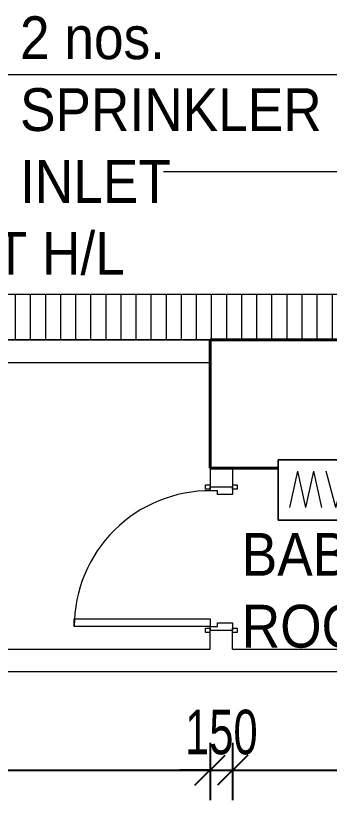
# Model space of a CAD drawing. Header units: millimetres. Extents: x 10569 to 232243, y -25347 to 80743.
# Drawn here: x 86601 to 88680, y 49106 to 54306 of the extents above; entities that cross this region are included whole.
import ezdxf

# ---------------------------------------------------------------- set-up
doc = ezdxf.new("R2010")
doc.units = ezdxf.units.MM
doc.linetypes.add('Overhead', pattern=[3.96875, 2.38125, -1.5875])
for name, color, linetype, lineweight in [('A-ANNO-DIMS', 211, 'Continuous', 5), ('A-DETL-GENF', 92, 'Continuous', 20), ('A-DETL-THIN', 151, 'Continuous', 9), ('A-DOOR', 31, 'Continuous', 20), ('A-DOOR-FRAM', 31, 'Continuous', 30), ('A-FLOR', 192, 'Continuous', 9), ('A-FLOR-OVHD', 1, 'Overhead', 9), ('A-WALL', 113, 'Continuous', 20), ('G-ANNO-TEXT', 231, 'Continuous', 5), ('S-COLS', 52, 'Continuous', 20)]:
    doc.layers.add(name, color=color, linetype=linetype, lineweight=lineweight)
doc.styles.add('Arial_2', font='arial.ttf', dxfattribs={"width": 0.7, "height": 295.05988})
doc.styles.add('Swis721 BT_6', font='swiss.ttf', dxfattribs={"width": 0.89, "height": 283.821263})
doc.dimstyles.new('Linear_-_1_5mm_Arial', dxfattribs={"dimscale": 304.8, "dimtxt": 300, "dimasz": 0.656168, "dimexe": 0.656168, "dimexo": 0.0625, "dimgap": 0.328084, "dimtad": 1, "dimdec": 0, "dimzin": 0, "dimdsep": 46, "dimtxsty": 'Arial_2', "dimblk1": 'OBLIQUE', "dimblk2": 'OBLIQUE', "dimsah": 1, "dimcen": 0.09, "dimadec": 0, "dimazin": 0, "dimtfac": 1, "dimtdec": 4, "dimtix": 1, "dimtmove": 0, "dimatfit": 3, "dimfxl": 0.656168, "dimfxlon": 1, "dimtvp": 1, "dimtolj": 1, "dimtzin": 0, "dimarcsym": 2})

# ---------------------------------------------------------------- blocks, each defined once
blk = doc.blocks.new('DLN-Single Door__X01_ - _M39a_ 900 x 3000 _WH_-16935542-TENDER DRAFT G_F')
at = {"layer": 'A-DOOR', "lineweight": 15}
for p, q in [((-450, 975), (-400, 975)), ((-450, 75), (-450, 975)), ((-400, 975), (-400, 75)), ((-490, 105), (-460, 105)), ((-490, 75), (-490, 105)), ((-460, 105), (-460, 75)), ((460, 75), (460, 105)), ((460, 105), (490, 105)), ((490, 105), (490, 75)), ((-460, 75), (-475, 75)), ((-400, 75), (-450, 75)), ((475, 75), (460, 75)), ((-490, -105), (-490, -75)), ((-475, -75), (-460, -75)), ((-460, -75), (-460, -105)), ((460, -105), (460, -75)), ((460, -75), (475, -75)), ((490, -75), (490, -105)), ((-460, -105), (-490, -105)), ((490, -105), (460, -105))]:
    blk.add_line(p, q, dxfattribs=at)
blk.add_arc((-450, 75), 900, 359.5, 90, dxfattribs=at)
at = {"layer": 'A-DOOR-FRAM', "lineweight": 15}
for p, q in [((-475, 75), (-450, 75)), ((-450, 75), (-450, 25)), ((450, 75), (475, 75)), ((450, 25), (450, 75)), ((-450, 25), (-425, 25)), ((-425, 25), (-425, -75)), ((425, 25), (450, 25)), ((425, -75), (425, 25)), ((-425, -75), (-475, -75)), ((475, -75), (425, -75))]:
    blk.add_line(p, q, dxfattribs=at)
blk = doc.blocks.new('DLN_2D-MV_AL - MV_AL_RED_-1735445-TENDER DRAFT G_F')
at = {"layer": 'A-DETL-GENF'}
for p, q in [((502.5, 200), (-502.5, 200)), ((-502.5, 200), (-502.5, -200)), ((-502.5, 200), (502.5, 200)), ((-502.5, -200), (-502.5, 200)), ((502.5, -200), (502.5, 200)), ((502.5, 200), (502.5, -200)), ((-375.6, 125), (-428.8, -115)), ((-375.6, 125), (-322.4, -115)), ((-269.2, 125), (-322.4, -115)), ((-269.2, 125), (-216, -115)), ((-120.1, -115), (-184.4, 125)), ((-120.1, -115), (-55.8, 125)), ((89.3, 154.7), (-20.2, -146)), ((192.7, 125), (128.4, -115)), ((192.7, 125), (257, -115)), ((319.9, 125), (319.9, -115)), ((151.1, -30.3), (234.3, -30.3)), ((319.9, -115), (419.9, -115)), ((-502.5, -200), (502.5, -200)), ((502.5, -200), (-502.5, -200))]:
    blk.add_line(p, q, dxfattribs=at)
blk = doc.blocks.new('_Oblique')
at = {"color": 0, "linetype": 'ByBlock', "lineweight": -2}
blk.add_line((-0.5, -0.5), (0.5, 0.5), dxfattribs=at)
blk = doc.blocks.new('DIMBLOCK60-TENDER DRAFT G_F')
at = {"layer": 'A-ANNO-DIMS', "color": 0, "lineweight": -2, "transparency": 16777216}
for p, q in [((82264.3, 49486.5), (82264.3, 49105.6)), ((87889.3, 49486.5), (87889.3, 49105.6)), ((82264.3, 49305.6), (87889.3, 49305.6))]:
    blk.add_line(p, q, dxfattribs=at)
at = {"layer": 'Defpoints', "color": 0, "transparency": 16777216}
for p in [(82264.3, 49505.6), (87889.3, 49505.6), (87889.3, 49305.6)]:
    blk.add_point(p, dxfattribs=at)
at = {"layer": 'A-ANNO-DIMS', "color": 0, "lineweight": -2, "transparency": 16777216, "xscale": 200, "yscale": 200, "zscale": 200, "rotation": 180}
blk.add_blockref('_Oblique', (82264.3, 49305.6), dxfattribs=at)
at = {"layer": 'A-ANNO-DIMS', "color": 0, "lineweight": -2, "transparency": 16777216, "xscale": 200, "yscale": 200, "zscale": 200}
blk.add_blockref('_Oblique', (87889.3, 49305.6), dxfattribs=at)
at = {"layer": 'A-ANNO-DIMS', "color": 0, "transparency": 16777216, "insert": (85076.8, 49556.2), "char_height": 295.06, "width": 753.231, "attachment_point": 5, "style": 'Arial_2'}
blk.add_mtext('\\A1;5625', dxfattribs=at)
blk = doc.blocks.new('DIMBLOCK61-TENDER DRAFT G_F')
at = {"layer": 'A-ANNO-DIMS', "color": 0, "lineweight": -2, "transparency": 16777216}
for p, q in [((87889.3, 49486.5), (87889.3, 49105.6)), ((88039.3, 49486.5), (88039.3, 49105.6)), ((87889.3, 49305.6), (87689.3, 49305.6)), ((87889.3, 49305.6), (88039.3, 49305.6)), ((88039.3, 49305.6), (88239.3, 49305.6))]:
    blk.add_line(p, q, dxfattribs=at)
at = {"layer": 'Defpoints', "color": 0, "transparency": 16777216}
for p in [(87889.3, 49505.6), (88039.3, 49505.6), (88039.3, 49305.6)]:
    blk.add_point(p, dxfattribs=at)
at = {"layer": 'A-ANNO-DIMS', "color": 0, "lineweight": -2, "transparency": 16777216, "xscale": 200, "yscale": 200, "zscale": 200}
blk.add_blockref('_Oblique', (87889.3, 49305.6), dxfattribs=at)
at = {"layer": 'A-ANNO-DIMS', "color": 0, "lineweight": -2, "transparency": 16777216, "xscale": 200, "yscale": 200, "zscale": 200, "rotation": 180}
blk.add_blockref('_Oblique', (88039.3, 49305.6), dxfattribs=at)
at = {"layer": 'A-ANNO-DIMS', "color": 0, "transparency": 16777216, "insert": (87964.3, 49556.2), "char_height": 295.06, "width": 564.923, "attachment_point": 5, "style": 'Arial_2'}
blk.add_mtext('\\A1;150', dxfattribs=at)
blk = doc.blocks.new('DIMBLOCK62-TENDER DRAFT G_F')
at = {"layer": 'A-ANNO-DIMS', "color": 0, "lineweight": -2, "transparency": 16777216}
for p, q in [((88039.3, 49486.5), (88039.3, 49105.6)), ((90159.3, 49486.5), (90159.3, 49105.6)), ((88039.3, 49305.6), (90159.3, 49305.6))]:
    blk.add_line(p, q, dxfattribs=at)
at = {"layer": 'Defpoints', "color": 0, "transparency": 16777216}
for p in [(88039.3, 49505.6), (90159.3, 49505.6), (90159.3, 49305.6)]:
    blk.add_point(p, dxfattribs=at)
at = {"layer": 'A-ANNO-DIMS', "color": 0, "lineweight": -2, "transparency": 16777216, "xscale": 200, "yscale": 200, "zscale": 200, "rotation": 180}
blk.add_blockref('_Oblique', (88039.3, 49305.6), dxfattribs=at)
at = {"layer": 'A-ANNO-DIMS', "color": 0, "lineweight": -2, "transparency": 16777216, "xscale": 200, "yscale": 200, "zscale": 200}
blk.add_blockref('_Oblique', (90159.3, 49305.6), dxfattribs=at)
at = {"layer": 'A-ANNO-DIMS', "color": 0, "transparency": 16777216, "insert": (89099.3, 49556.2), "char_height": 295.06, "width": 753.231, "attachment_point": 5, "style": 'Arial_2'}
blk.add_mtext('\\A1;2120', dxfattribs=at)

msp = doc.modelspace()

# ---------------------------------------------------------------- hatches: boundary and pattern name
at = {"layer": 'A-DETL-GENF', "lineweight": 9}
h = msp.add_hatch(dxfattribs=at)
h.set_pattern_fill('FP_920', color=250, style=0, pattern_type=2)
h.set_pattern_definition([(90, (0, 0), (-100, 6e-15), [])])
h.paths.add_polyline_path([(76647.71288, 52157.48546), (91589.29296, 52157.48546), (91588.20234, 52457.48546), (62839.29296, 52457.40334), (62839.29296, 52157.48546), (76039.29296, 52157.48546)], flags=0)

# ---------------------------------------------------------------- linework, layer by layer
at = {"layer": 'A-DETL-THIN'}
for p, q in [((91589.29296, 52457.48546), (62839.29296, 52457.48546)), ((63100.6973, 52157.48546), (91589.29296, 52157.48546))]:
    msp.add_line(p, q, dxfattribs=at)
at = {"layer": 'A-FLOR'}
msp.add_line((91589.29296, 52457.48546), (62839.29296, 52457.48546), dxfattribs=at)
at = {"layer": 'A-FLOR-OVHD'}
msp.add_line((48809.29296, 53917.48546), (90319.29296, 53917.48546), dxfattribs=at)
at = {"layer": 'A-WALL'}
for p, q in [((87889.29296, 52157.48546), (86364.29296, 52157.48546)), ((87889.29296, 52157.48546), (87889.29296, 52007.48546)), ((86364.29296, 52007.48546), (87889.29296, 52007.48546)), ((87889.29296, 51307.48546), (87889.29296, 51182.48546)), ((87889.29296, 51307.48546), (88039.29296, 51307.48546)), ((88039.29296, 51307.48546), (88039.29296, 51182.48546)), ((87889.29296, 51182.48546), (88039.29296, 51182.48546)), ((87889.29296, 50107.48546), (87889.29296, 50232.48546)), ((87889.29296, 50232.48546), (88039.29296, 50232.48546)), ((88039.29296, 50107.48546), (88039.29296, 50232.48546)), ((86451.79296, 50107.48546), (87889.29296, 50107.48546)), ((88039.29296, 50107.48546), (91139.29296, 50107.48546)), ((91139.29296, 49957.48546), (86451.79296, 49957.48546))]:
    msp.add_line(p, q, dxfattribs=at)
at = {"layer": 'G-ANNO-TEXT', "color": 60}
msp.add_line((89004.20449, 53270.71286), (87580.47854, 53270.71286), dxfattribs=at)
at = {"layer": 'S-COLS', "color": 10, "lineweight": 40}
for p, q in [((88739.29296, 52157.48546), (87889.29296, 52157.48546)), ((87889.29296, 52157.48546), (87889.29296, 51307.48546)), ((88341.79296, 51307.48546), (87889.29296, 51307.48546))]:
    msp.add_line(p, q, dxfattribs=at)

# ---------------------------------------------------------------- block references
at = {"layer": 'A-DETL-GENF'}
msp.add_blockref('DLN_2D-MV_AL - MV_AL_RED_-1735445-TENDER DRAFT G_F', (88844.29296, 51162.48546), dxfattribs=at)
at = {"layer": 'A-DOOR', "lineweight": 15, "rotation": 90.00000000000018}
msp.add_blockref('DLN-Single Door__X01_ - _M39a_ 900 x 3000 _WH_-16935542-TENDER DRAFT G_F', (87964.29296, 50707.48546), dxfattribs=at)

# ---------------------------------------------------------------- texts
at = {"layer": 'G-ANNO-TEXT', "color": 7, "attachment_point": 1, "line_spacing_factor": 1.00667, "style": 'Swis721 BT_6'}
for s, insert, char_height, width in [('2 nos.\\PSPRINKLER\\PINLET', (86629.47854, 54302.15317), 283.821263, 2253.6), ('LOUVER AT H/L', (84677.819, 52873.58174), 283.8212635, 3034.8), ('BABYCARE\\PROOM', (88099.64093, 50877.82867), 283.821263, 2181.6)]:
    msp.add_mtext(s, dxfattribs=dict(at, insert=insert, char_height=char_height, width=width))

# ---------------------------------------------------------------- dimensions: what is measured, and where the dimension line sits
at = {"layer": 'A-ANNO-DIMS'}
for base, p1, p2, override, picture, middle in [((87889.29296, 49305.56319), (82264.29296, 49505.56319), (87889.29296, 49505.56319), {"dimpost": '<>', "dimfxl": 5625}, 'DIMBLOCK60-TENDER DRAFT G_F', (85076.79296, 49556.2128)), ((88039.29296, 49305.56319), (87889.29296, 49505.56319), (88039.29296, 49505.56319), {"dimpost": '<>', "dimfxl": 150}, 'DIMBLOCK61-TENDER DRAFT G_F', (87964.29296, 49556.2128)), ((90159.29296, 49305.56319), (88039.29296, 49505.56319), (90159.29296, 49505.56319), {"dimpost": '<>', "dimfxl": 2120}, 'DIMBLOCK62-TENDER DRAFT G_F', (89099.29296, 49556.2128))]:
    dim = msp.add_linear_dim(base=base, p1=p1, p2=p2, dimstyle='Linear_-_1_5mm_Arial', override=override, dxfattribs=at)
    dim.commit()
    dim.dimension.update_dxf_attribs({"geometry": picture, "text_midpoint": middle})

doc.saveas('drawing.dxf')
